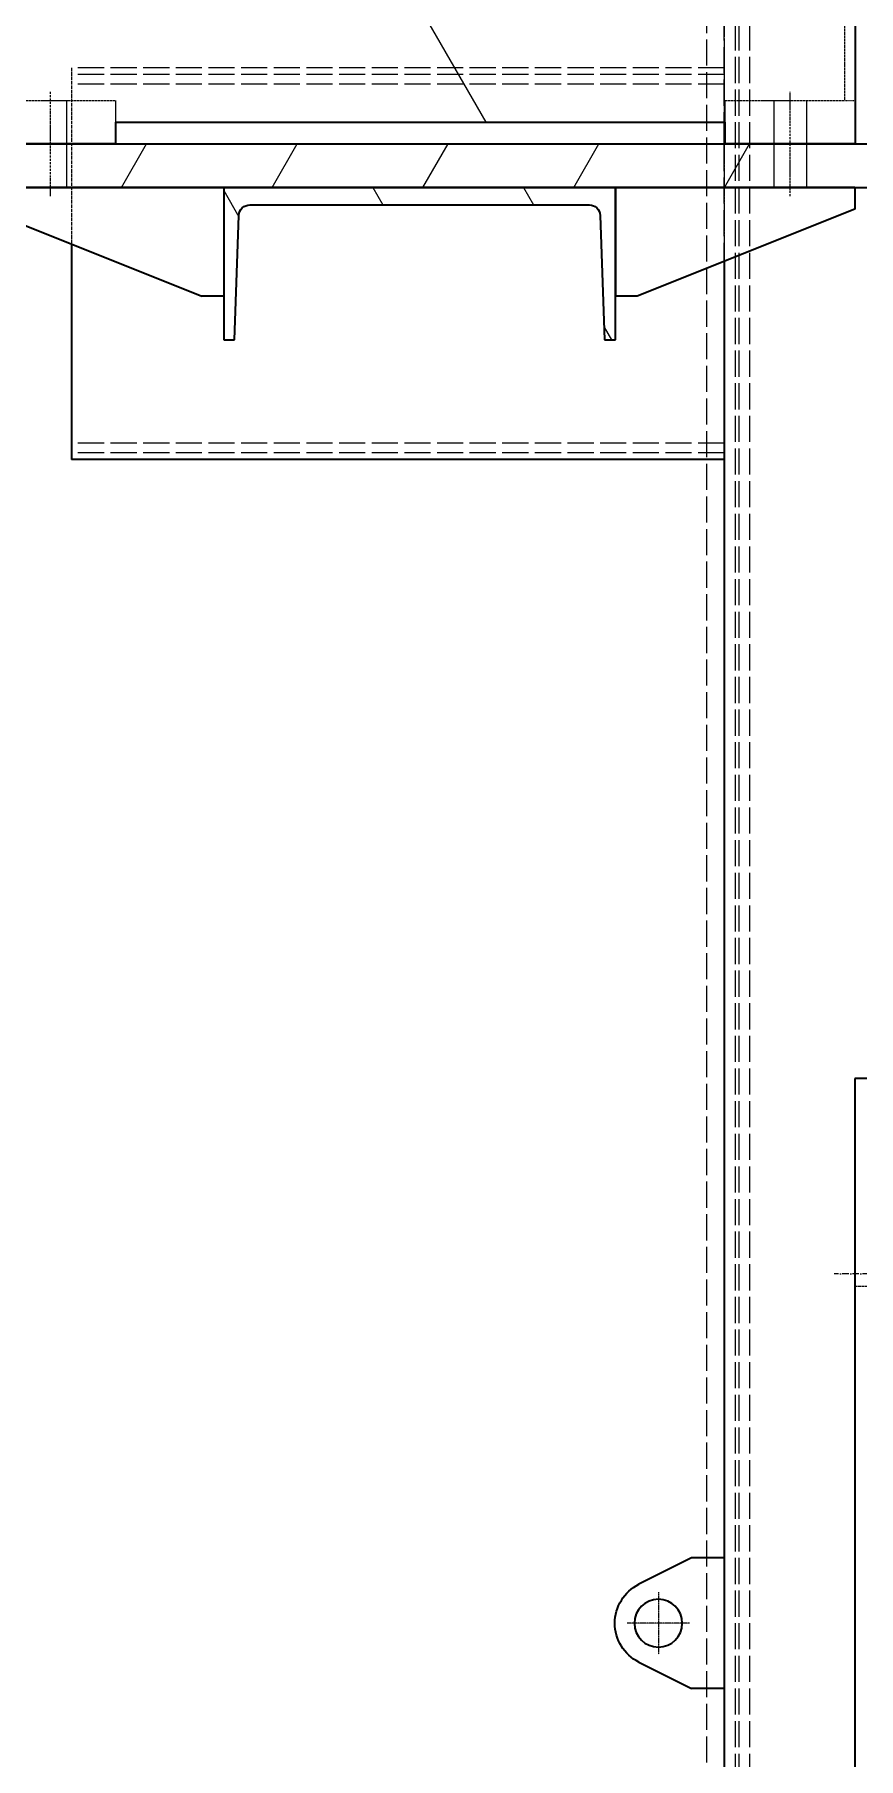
# Model space of a CAD drawing. Header units: millimetres. Extents: x 4398 to 33805, y 3079 to 23874.
# Drawn here: x 14182 to 14560, y 10570 to 11362 of the extents above; entities that cross this region are included whole.
import ezdxf

# ---------------------------------------------------------------- set-up
doc = ezdxf.new("R2010")
doc.units = ezdxf.units.MM
doc.linetypes.add('DASHDOT', pattern=[18.5, 12, -3, 0.5, -3])
doc.linetypes.add('DASHED', pattern=[15, 12, -3])

# ---------------------------------------------------------------- blocks, each defined once
blk = doc.blocks.new('A$C55E021B5')
at = {"color": 7, "linetype": 'DASHED', "lineweight": 13}
for p, q in [((708.36, 2140.5), (708.36, 0.5)), ((713.35, 2140.5), (713.35, 0.5)), ((715, 2140.5), (715, 0.5)), ((720, 1968.48), (720, 172.52)), ((720, 168.07), (720, 1070.5)), ((728, 66.5), (728, 1070.5)), ((720, 1025.5), (1020, 1025.5)), ((720, 1022.5), (1020, 1022.5)), ((720, 1018.03), (1020, 1018.03)), ((720, 852.97), (1020, 852.97)), ((720, 848.5), (1020, 848.5))]:
    blk.add_line(p, q, dxfattribs=at)
at = {"color": 7, "linetype": 'DASHED', "lineweight": 13, "ltscale": 0.233333}
blk.add_line((720, 1140.5), (720, 1000.5), dxfattribs=at)
at = {"color": 7, "lineweight": 13, "ltscale": 0.26943}
blk.add_line((910.41, 1140.5), (829.58, 1000.5), dxfattribs=at)
at = {"color": 7, "linetype": 'DASHED', "lineweight": 13, "ltscale": 0.099773}
blk.add_line((664.76, 1070.36), (664.76, 1010.5), dxfattribs=at)
at = {"color": 7, "lineweight": 35, "ltscale": 0.091666}
blk.add_line((659.76, 1045.5), (659.76, 990.5), dxfattribs=at)
at = {"color": 7, "linetype": 'DASHED', "lineweight": 13, "ltscale": 0.041666}
blk.add_line((720, 1025.5), (720, 1000.5), dxfattribs=at)
at = {"color": 7, "linetype": 'DASHED', "lineweight": 13, "ltscale": 0.135}
blk.add_line((1020, 1025.5), (1020, 944.5), dxfattribs=at)
at = {"color": 7, "linetype": 'DASHDOT', "lineweight": 13, "ltscale": 0.080001}
for p, q in [((689.76, 966.5), (689.76, 1014.5)), ((1029.76, 1014.5), (1029.76, 966.5))]:
    blk.add_line(p, q, dxfattribs=at)
at = {"color": 7, "linetype": 'DASHED', "lineweight": 13, "ltscale": 0.008334}
blk.add_line((664.76, 1010.5), (659.76, 1010.5), dxfattribs=at)
at = {"color": 7, "linetype": 'DASHED', "lineweight": 13, "ltscale": 0.091666}
blk.add_line((719.76, 1010.5), (664.76, 1010.5), dxfattribs=at)
at = {"color": 7, "linetype": 'DASHED', "lineweight": 13, "ltscale": 0.033333}
for p, q in [((682.26, 1010.5), (682.26, 990.5)), ((697.26, 1010.5), (697.26, 990.5)), ((1022.26, 1010.5), (1022.26, 990.5))]:
    blk.add_line(p, q, dxfattribs=at)
at = {"color": 7, "linetype": 'DASHED', "lineweight": 13, "ltscale": 0.016667}
for p, q in [((719.76, 1010.5), (719.76, 1000.5)), ((999.76, 1010.5), (999.76, 1000.5))]:
    blk.add_line(p, q, dxfattribs=at)
at = {"color": 7, "linetype": 'DASHED', "lineweight": 13, "ltscale": 0.091667}
blk.add_line((1054.76, 1010.5), (999.76, 1010.5), dxfattribs=at)
at = {"color": 7, "lineweight": 35, "ltscale": 0.466666}
blk.add_line((999.76, 1000.5), (719.76, 1000.5), dxfattribs=at)
at = {"color": 7, "lineweight": 35, "ltscale": 0.016666}
for p, q in [((719.76, 1000.5), (719.76, 990.5)), ((999.76, 1000.5), (999.76, 990.5)), ((950, 920.5), (960, 920.5))]:
    blk.add_line(p, q, dxfattribs=at)
at = {"color": 7, "lineweight": 35, "ltscale": 0.016667}
for p, q in [((720, 1000.5), (720, 990.5)), ((720, 1000.5), (720, 990.5)), ((760, 920.5), (770, 920.5))]:
    blk.add_line(p, q, dxfattribs=at)
at = {"color": 7, "lineweight": 35}
for p, q in [((1070.34, 990.5), (650.34, 990.5)), ((1070.34, 970.5), (650.34, 970.5)), ((720, 936.5), (720, 70.5)), ((720, 845.5), (1020, 845.5)), ((660, 560.85), (660, 70.5))]:
    blk.add_line(p, q, dxfattribs=at)
at = {"color": 7, "lineweight": 35, "ltscale": 0.1}
for p, q in [((659.76, 990.5), (719.76, 990.5)), ((999.76, 990.5), (1059.76, 990.5))]:
    blk.add_line(p, q, dxfattribs=at)
at = {"color": 7, "linetype": 'DASHED', "lineweight": 13, "ltscale": 0.033334}
for p, q in [((682.26, 990.5), (682.26, 970.5)), ((697.26, 990.5), (697.26, 970.5)), ((1022.26, 990.5), (1022.26, 970.5))]:
    blk.add_line(p, q, dxfattribs=at)
at = {"color": 7, "lineweight": 13, "ltscale": 0.03849}
for p, q in [((719.89, 970.5), (708.34, 990.5)), ((789.17, 970.5), (777.62, 990.5)), ((858.45, 970.5), (846.91, 990.5)), ((927.73, 970.5), (916.19, 990.5)), ((997.02, 970.5), (985.47, 990.5))]:
    blk.add_line(p, q, dxfattribs=at)
at = {"color": 7, "linetype": 'DASHED', "lineweight": 13, "ltscale": 0.09}
blk.add_line((720, 990.5), (720, 936.5), dxfattribs=at)
blk.add_line((720, 990.5), (720, 936.5), dxfattribs=at)
at = {"color": 7, "lineweight": 35, "ltscale": 0.183334}
blk.add_line((660, 970.5), (770, 970.5), dxfattribs=at)
at = {"color": 7, "lineweight": 35, "ltscale": 0.01666}
blk.add_line((660, 970.5), (660, 960.5), dxfattribs=at)
at = {"color": 7, "lineweight": 35, "ltscale": 0.116666}
for p, q in [((770, 900.5), (770, 970.5)), ((950, 970.5), (950, 900.5))]:
    blk.add_line(p, q, dxfattribs=at)
at = {"color": 7, "lineweight": 35, "ltscale": 0.3}
blk.add_line((770, 970.5), (950, 970.5), dxfattribs=at)
at = {"color": 7, "lineweight": 35, "ltscale": 0.083327}
blk.add_line((770, 970.5), (770, 920.5), dxfattribs=at)
at = {"color": 7, "lineweight": 13, "ltscale": 0.015396}
for p, q in [((812.26, 970.5), (807.65, 962.5)), ((881.55, 970.5), (876.93, 962.5))]:
    blk.add_line(p, q, dxfattribs=at)
at = {"color": 7, "lineweight": 13, "ltscale": 0.023242}
blk.add_line((950, 969.06), (943.03, 956.99), dxfattribs=at)
at = {"color": 7, "lineweight": 35, "ltscale": 0.183333}
blk.add_line((950, 970.5), (1060, 970.5), dxfattribs=at)
at = {"color": 7, "linetype": 'DASHED', "lineweight": 13, "ltscale": 0.083327}
blk.add_line((950, 970.5), (950, 920.5), dxfattribs=at)
at = {"color": 7, "lineweight": 35, "ltscale": 0.179505}
for p, q in [((660, 960.5), (760, 920.5)), ((1060, 960.5), (960, 920.5))]:
    blk.add_line(p, q, dxfattribs=at)
at = {"color": 7, "lineweight": 35, "ltscale": 0.260021}
blk.add_line((938.01, 962.5), (781.99, 962.5), dxfattribs=at)
at = {"color": 7, "lineweight": 35, "ltscale": 0.095349}
for p, q in [((777, 957.67), (775, 900.5)), ((945, 900.5), (943, 957.67))]:
    blk.add_line(p, q, dxfattribs=at)
at = {"color": 7, "lineweight": 35, "ltscale": 0.165}
blk.add_line((1020, 944.5), (1020, 845.5), dxfattribs=at)
at = {"color": 7, "lineweight": 35, "ltscale": 0.151667}
blk.add_line((720, 936.5), (720, 845.5), dxfattribs=at)
at = {"color": 7, "lineweight": 13, "ltscale": 0.011174}
blk.add_line((775.2, 906.31), (771.85, 900.5), dxfattribs=at)
at = {"color": 7, "lineweight": 35, "ltscale": 0.008333}
blk.add_line((775, 900.5), (770, 900.5), dxfattribs=at)
at = {"color": 7, "lineweight": 35, "ltscale": 0.008334}
blk.add_line((950, 900.5), (945, 900.5), dxfattribs=at)
at = {"color": 7, "lineweight": 35, "ltscale": 0.01}
blk.add_line((654, 560.85), (660, 560.85), dxfattribs=at)
at = {"color": 7, "linetype": 'DASHDOT', "lineweight": 13, "ltscale": 0.252}
blk.add_line((518.25, 471.11), (669.45, 471.11), dxfattribs=at)
at = {"color": 7, "linetype": 'DASHED', "lineweight": 13, "ltscale": 0.1}
for p, q in [((660, 465.51), (600, 465.51)), ((720, 340.5), (720, 280.5))]:
    blk.add_line(p, q, dxfattribs=at)
at = {"color": 7, "lineweight": 35, "ltscale": 0.025}
for p, q in [((720, 340.5), (735, 340.5)), ((720, 280.5), (735, 280.5))]:
    blk.add_line(p, q, dxfattribs=at)
at = {"color": 7, "lineweight": 35, "ltscale": 0.045137}
for p, q in [((735, 340.5), (759.22, 328.39)), ((759.22, 292.61), (735, 280.5))]:
    blk.add_line(p, q, dxfattribs=at)
at = {"color": 7, "linetype": 'DASHDOT', "lineweight": 13, "ltscale": 0.047667}
for p, q in [((750.28, 324.8), (750.28, 296.2)), ((735.98, 310.5), (764.58, 310.5))]:
    blk.add_line(p, q, dxfattribs=at)
at = {"color": 7, "lineweight": 35}
blk.add_circle((750.28, 310.5), 11, dxfattribs=at)
for centre, radius, start, end in [((781.99, 957.5), 5, 90, 178), ((938.01, 957.5), 5, 2, 90), ((750.28, 310.5), 20, 296.56505, 63.43495)]:
    blk.add_arc(centre, radius, start, end, dxfattribs=at)
blk = doc.blocks.new('1')
at = {"xscale": -1}
blk.add_blockref('A$C55E021B5', (15218.57, 10321.39), dxfattribs=at)

msp = doc.modelspace()

# ---------------------------------------------------------------- block references
msp.add_blockref('1', (0, 0))

doc.saveas('drawing.dxf')
